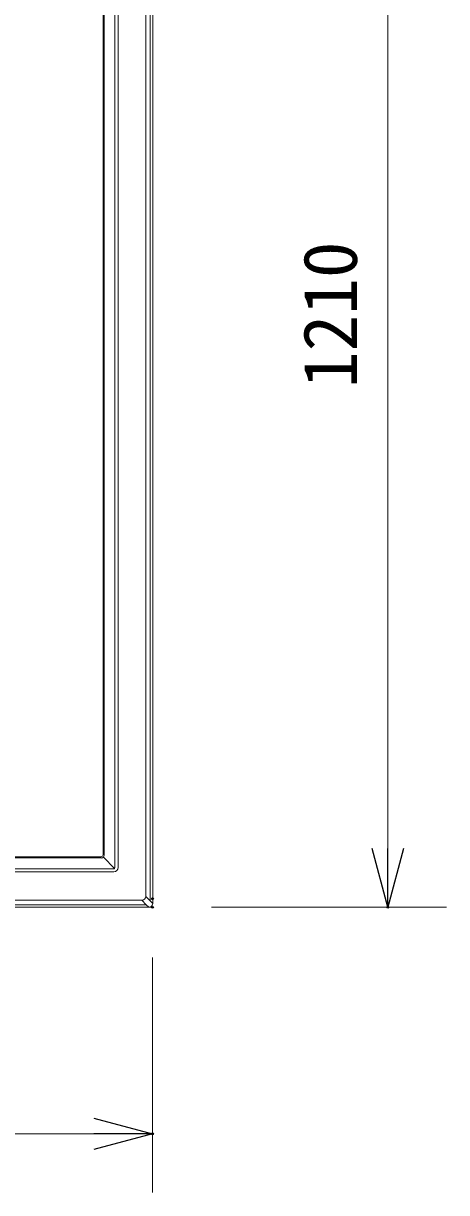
# Model space of a CAD drawing. Units: millimetres, scale not verified. Extents: x -63 to 62, y -56 to 57.
# Drawn here: x -7.79 to 6.61, y -14.26 to 25.52 of the extents above; entities that cross this region are included whole.
import ezdxf
from ezdxf.enums import TextEntityAlignment as Align

# ---------------------------------------------------------------- set-up
doc = ezdxf.new("R2010")
doc.units = ezdxf.units.MM
doc.header["$LTSCALE"] = 0.125
doc.header["$PDMODE"] = 32
doc.header["$PDSIZE"] = 0.0625
doc.layers.add('0-0_0', color=7, linetype='Continuous')
doc.layers.add('0-4_DEFPOINTS', color=7, linetype='Continuous')
doc.layers.add('0-5_GAIKEI', color=1, linetype='Continuous', lineweight=18)
doc.layers.add('0-6_SUNPO', color=7, linetype='Continuous', lineweight=18)
doc.styles.add('ＭＳ ゴシック', font='')
doc.styles.get('ＭＳ ゴシック').set_extended_font_data('MS Gothic')

# ---------------------------------------------------------------- blocks, each defined once
blk = doc.blocks.new('_OPEN30')
at = {"layer": '0-0_0'}
blk.add_line((0, 0), (-1, 0), dxfattribs=at)
blk.add_lwpolyline([(-1, 0.26795), (0, 0), (-1, -0.26795)], dxfattribs=at)
blk = doc.blocks.new('D12')
at = {"layer": '0-4_DEFPOINTS'}
for p in [(-23.783, 0.9605), (0.3452, 0.9605), (0.3452, -7.0395)]:
    blk.add_point(p, dxfattribs=at)
at = {"layer": '0-6_SUNPO'}
for p, q in [((-23.783, -1.0395), (-23.783, -9.0395)), ((0.3452, -1.0395), (0.3452, -9.0395)), ((-21.783, -7.0395), (-1.6548, -7.0395))]:
    blk.add_line(p, q, dxfattribs=at)
at = {"layer": '0-6_SUNPO', "xscale": 2, "yscale": 2, "rotation": 180}
blk.add_blockref('_OPEN30', (-23.783, -7.0395), dxfattribs=at)
at = {"layer": '0-6_SUNPO', "xscale": 2, "yscale": 2}
blk.add_blockref('_OPEN30', (0.3452, -7.0395), dxfattribs=at)
at = {"layer": '0-6_SUNPO', "style": 'ＭＳ ゴシック'}
blk.add_text('724', height=1.833, dxfattribs=at).set_placement((-13.5939, -6.5395), align=Align.BOTTOM_LEFT)
blk = doc.blocks.new('D11')
at = {"layer": '0-4_DEFPOINTS'}
for p in [(0.345, 0.6673), (8.345, 0.6673)]:
    blk.add_point(p, dxfattribs=at)
at = {"layer": '0-6_SUNPO'}
for p, q in [((8.345, 39.0007), (8.345, 2.6673)), ((2.345, 0.6673), (10.345, 0.6673))]:
    blk.add_line(p, q, dxfattribs=at)
at = {"layer": '0-6_SUNPO', "xscale": 2, "yscale": 2, "rotation": 270}
blk.add_blockref('_OPEN30', (8.345, 0.6673), dxfattribs=at)
at = {"layer": '0-6_SUNPO', "style": 'ＭＳ ゴシック'}
blk.add_text('1210', height=1.833, rotation=90, dxfattribs=at).set_placement((7.845, 18.334), align=Align.BOTTOM_LEFT)

msp = doc.modelspace()

# ---------------------------------------------------------------- linework, layer by layer
at = {"layer": '0-5_GAIKEI'}
for p, q in [((-3.4762, 35.5533), (-3.4762, -4.3358)), ((-3.6274, -4.1846), (-3.6274, 35.4021)), ((-4.6723, 34.4155), (-4.6723, -3.1979)), ((-4.5666, -3.2024), (-4.5666, 34.42)), ((-5.0793, 33.9909), (-5.0793, -2.7734)), ((-5.0391, -2.7832), (-5.0391, 34.0007)), ((-5.1357, -2.8797), (-25.7696, -2.8797)), ((-5.1454, -2.8396), (-25.7598, -2.8396)), ((-4.6862, -3.2326), (-5.067, -2.8518)), ((-4.7164, -3.3522), (-26.1888, -3.3522)), ((-26.1843, -3.2465), (-4.7209, -3.2465)), ((-3.7593, -4.3164), (-27.146, -4.3164)), ((-3.608, -4.4676), (-3.7593, -4.3164)), ((-3.6274, -4.1846), (-3.4762, -4.3358)), ((-3.4762, -4.3345), (-3.3859, -4.4247)), ((-27.2972, -4.4676), (-3.608, -4.4676)), ((-3.5191, -4.5579), (-3.6094, -4.4676))]:
    msp.add_line(p, q, dxfattribs=at)
at = {"layer": '0-5_GAIKEI', "color": 7}
for p, q in [((-3.3859, 35.6423), (-3.3859, -4.4247)), ((-3.5191, -4.5579), (-27.3861, -4.5579))]:
    msp.add_line(p, q, dxfattribs=at)
at = {"layer": '0-5_GAIKEI'}
for centre, major_axis, ratio, start_param, end_param in [((-5.1464, -2.7724), (-0.0478, 0.0478), 0.985257, 2.3636208, 3.9195645), ((-5.1409, -2.7807), (-0.0848, 0.0578), 0.973581, 2.9680855, 3.7270003), ((-5.1382, -2.778), (-0.0578, 0.0848), 0.973581, 2.556185, 3.3150998), ((-4.7208, -3.1967), (0.0494, 0.0084), 0.995515, 4.5422375, 5.3072091), ((-4.7168, -3.202), (-0.1064, 0.1064), 0.997265, 2.357564, 3.9256213), ((-4.7222, -3.198), (0.0084, 0.0494), 0.995515, 4.1175689, 4.8825404), ((-4.0003, -3.9436), (-0.3348, 0.3348), 0.49281, 2.7306286, 3.5525567)]:
    msp.add_ellipse(centre, major_axis=major_axis, ratio=ratio, start_param=start_param, end_param=end_param, dxfattribs=at)
at = {"layer": '0-5_GAIKEI', "color": 7}
msp.add_ellipse((-3.5195, -4.4244), major_axis=(-0.0945, 0.0945), ratio=0.997265, start_param=2.357564, end_param=3.9256213, dxfattribs=at)

# ---------------------------------------------------------------- block references
at = {"layer": '0-6_SUNPO'}
for name in ['D11', 'D12']:
    msp.add_blockref(name, (-3.7363, -5.2252), dxfattribs=at)

doc.saveas('drawing.dxf')
